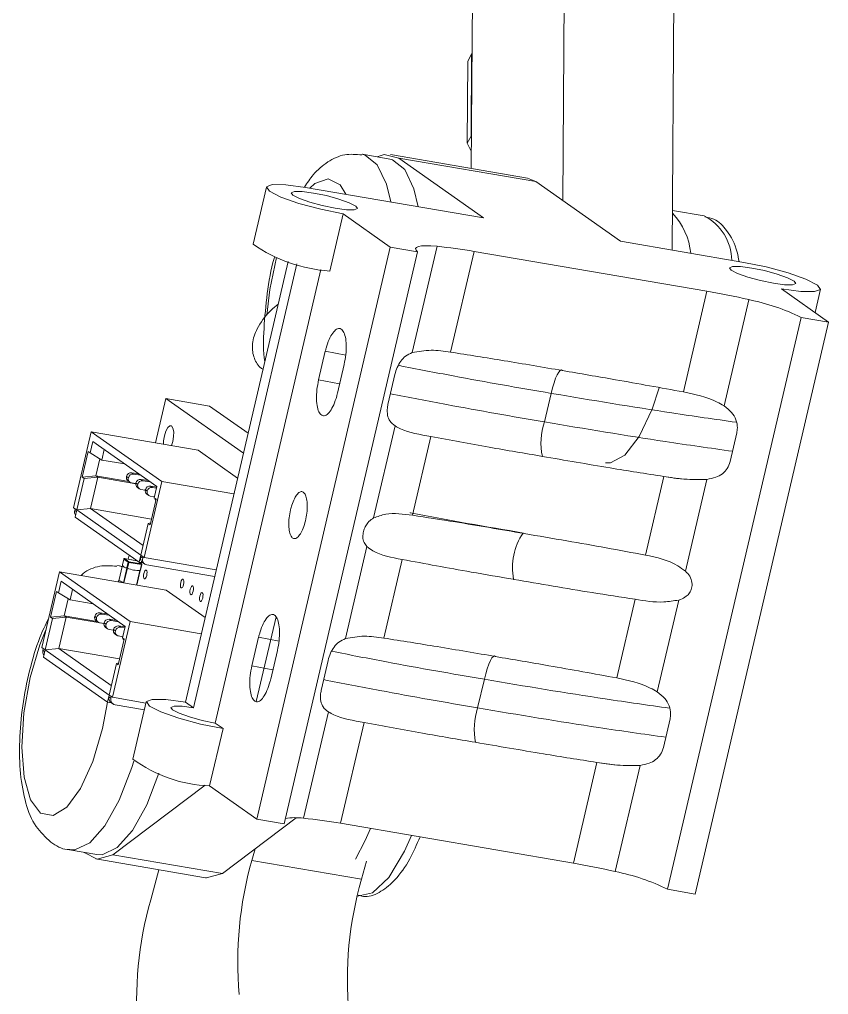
# Model space of a CAD drawing. Header units: millimetres. Extents: x 0 to 1189, y 0 to 841.
# Drawn here: x 284.43 to 289.87, y 554.04 to 560.6 of the extents above; entities that cross this region are included whole.
import ezdxf

# ---------------------------------------------------------------- set-up
doc = ezdxf.new("R2010")
doc.units = ezdxf.units.MM
doc.layers.get('0').update_dxf_attribs({"lineweight": 18})

msp = doc.modelspace()

# ---------------------------------------------------------------- linework, layer by layer
at = {"color": 7, "linetype": 'Continuous', "lineweight": 15}
for p, q in [((287.4692, 559.5941), (287.482, 561.4591)), ((288.0977, 561.2408), (288.085, 559.3775)), ((288.835, 561.1262), (288.8208, 559.0446)), ((287.446, 560.3152), (287.4423, 559.7633)), ((287.4674, 559.8116), (287.4711, 560.3635)), ((287.4745, 560.3666), (287.4711, 560.3635)), ((287.4707, 559.8147), (287.4674, 559.8116)), ((286.9205, 559.6576), (286.7362, 559.6891)), ((287.8471, 559.5295), (286.9255, 559.6872)), ((287.5516, 559.2618), (286.9814, 559.6634)), ((287.9029, 559.5057), (286.9814, 559.6634)), ((287.8471, 559.5295), (287.9029, 559.5057)), ((286.0908, 559.4685), (286.001, 559.0837)), ((287.5516, 559.2618), (286.3536, 559.4668)), ((287.9029, 559.5057), (288.4731, 559.1041)), ((286.607, 559.2883), (286.5172, 558.9035)), ((286.607, 559.2883), (286.9238, 559.0652)), ((289.0366, 559.2752), (288.8226, 559.3118)), ((286.9238, 559.0652), (286.0257, 555.2174)), ((286.9238, 559.0652), (287.1081, 559.0337)), ((287.2389, 559.0702), (287.0719, 558.3549)), ((289.3025, 558.9622), (288.4731, 559.1041)), ((287.1081, 559.0337), (286.21, 555.1858)), ((287.4882, 559.0362), (287.33, 558.3584)), ((287.4882, 559.0362), (289.0549, 558.7681)), ((285.5453, 556.0038), (286.2374, 558.9688)), ((286.2962, 558.9522), (285.5991, 555.9658)), ((285.7449, 555.8632), (286.4571, 558.9147)), ((289.0549, 558.7681), (288.8967, 558.0904)), ((289.8727, 558.5606), (289.5559, 558.7837)), ((289.782, 558.6245), (289.8188, 558.7821)), ((289.3365, 558.7113), (289.1696, 557.9964)), ((289.6884, 558.5921), (288.7903, 554.7443)), ((289.8727, 558.5606), (288.9746, 554.7128)), ((289.6884, 558.5921), (289.8727, 558.5606)), ((286.4872, 558.3646), (286.4423, 558.1722)), ((286.5689, 558.083), (286.6138, 558.2754)), ((286.9102, 558.0158), (286.9551, 558.2082)), ((287.9612, 557.8886), (288.0061, 558.081)), ((285.4137, 558.0455), (285.3443, 557.7478)), ((285.936, 557.6776), (285.4137, 558.0455)), ((285.4137, 558.0455), (285.7086, 557.995)), ((285.9675, 557.8127), (285.7086, 557.995)), ((284.9118, 557.8218), (284.7928, 557.3119)), ((284.9118, 557.8218), (285.387, 557.4871)), ((285.6306, 557.6988), (284.9118, 557.8218)), ((286.9568, 557.8617), (286.8123, 557.2427)), ((289.2556, 557.8144), (289.2107, 557.622)), ((284.9228, 557.758), (284.9048, 557.6811)), ((284.9228, 557.758), (285.3536, 557.4546)), ((287.1974, 557.79), (287.0738, 557.2606)), ((284.8922, 557.69), (284.8517, 557.5169)), ((284.8922, 557.69), (284.9048, 557.6811)), ((284.9048, 557.6811), (284.9836, 557.6325)), ((284.9836, 557.6325), (285.0001, 557.7036)), ((285.6306, 557.6988), (285.8971, 557.5111)), ((284.9439, 557.526), (284.9707, 557.6405)), ((285.1387, 557.606), (284.9836, 557.6325)), ((284.8644, 557.5079), (284.815, 557.2963)), ((284.8517, 557.5169), (284.9439, 557.526)), ((284.8517, 557.5169), (284.8644, 557.5079)), ((284.8644, 557.5079), (284.9566, 557.5171)), ((284.9072, 557.3055), (284.9566, 557.5171)), ((284.9566, 557.5171), (284.9439, 557.526)), ((284.9439, 557.526), (285.166, 557.488)), ((284.9566, 557.5171), (285.212, 557.4734)), ((285.1493, 557.5217), (285.1495, 557.5226)), ((285.1493, 557.5217), (285.162, 557.5128)), ((285.1622, 557.5137), (285.1495, 557.5226)), ((285.1597, 557.4925), (285.1723, 557.4836)), ((285.162, 557.5128), (285.1622, 557.5137)), ((285.1834, 557.5468), (285.1961, 557.5379)), ((285.2337, 557.5391), (285.1834, 557.5468)), ((285.1961, 557.5379), (285.2463, 557.5302)), ((285.2468, 557.5022), (285.2595, 557.4933)), ((285.297, 557.4945), (285.2468, 557.5022)), ((285.2595, 557.4933), (285.3097, 557.4855)), ((285.268, 556.9772), (285.387, 557.4871)), ((285.387, 557.4871), (285.8721, 557.4041)), ((288.764, 557.5219), (288.6405, 556.9927)), ((288.7948, 557.5177), (288.8261, 557.5131)), ((288.8261, 557.5131), (288.8954, 557.5029)), ((289.0543, 557.5023), (288.9101, 556.8846)), ((285.2121, 557.4737), (285.1824, 557.4793)), ((285.2126, 557.4771), (285.2129, 557.478)), ((285.2126, 557.4771), (285.2253, 557.4682)), ((285.2255, 557.4691), (285.2129, 557.478)), ((285.223, 557.4479), (285.2357, 557.4389)), ((285.2253, 557.4682), (285.2255, 557.4691)), ((285.2754, 557.4291), (285.2458, 557.4347)), ((285.276, 557.4325), (285.2762, 557.4334)), ((285.276, 557.4325), (285.2887, 557.4236)), ((285.2889, 557.4245), (285.2762, 557.4334)), ((285.2887, 557.4236), (285.2889, 557.4245)), ((285.3102, 557.4576), (285.3228, 557.4487)), ((285.3528, 557.451), (285.3102, 557.4576)), ((285.3228, 557.4487), (285.3512, 557.4443)), ((285.3356, 557.3776), (285.3536, 557.4546)), ((285.2864, 557.4032), (285.299, 557.3943)), ((285.3079, 557.1956), (285.3483, 557.3687)), ((285.3373, 557.3848), (285.3091, 557.39)), ((285.3356, 557.3776), (285.3483, 557.3687)), ((284.815, 557.2963), (284.7928, 557.3119)), ((284.8034, 557.3045), (284.8009, 557.2938)), ((284.8038, 557.2482), (284.815, 557.2963)), ((284.815, 557.2963), (284.9072, 557.3055)), ((284.815, 557.2963), (285.2458, 556.9929)), ((284.9072, 557.3055), (285.2607, 557.0565)), ((284.9072, 557.3055), (285.3172, 557.2353)), ((284.8038, 557.2482), (285.2346, 556.9448)), ((285.2458, 556.9929), (285.2952, 557.2045)), ((285.3111, 557.2094), (285.2952, 557.2045)), ((285.2952, 557.2045), (285.3079, 557.1956)), ((286.7674, 557.05), (286.6229, 556.4309)), ((285.1306, 556.9662), (285.1216, 556.9274)), ((285.1217, 556.9268), (285.1309, 556.9659)), ((285.16, 556.9454), (285.1309, 556.9659)), ((285.22, 556.9547), (285.1352, 556.9692)), ((285.1354, 556.9691), (285.1352, 556.9692)), ((285.1646, 556.9486), (285.1354, 556.9691)), ((285.1354, 556.9691), (285.2202, 556.9546)), ((285.1678, 556.9918), (285.1615, 556.9647)), ((285.2458, 556.9929), (285.2346, 556.9448)), ((285.2475, 556.9917), (285.245, 556.981)), ((285.2583, 556.9716), (285.245, 556.981)), ((285.268, 556.9772), (285.2458, 556.9929)), ((285.2608, 556.9823), (285.2583, 556.9716)), ((285.268, 556.9772), (285.7531, 556.8942)), ((287.0045, 556.9639), (286.881, 556.4345)), ((285.1212, 556.917), (285.0921, 556.922)), ((285.123, 556.9247), (285.0986, 556.8203)), ((285.1463, 556.9067), (285.1481, 556.9064)), ((285.16, 556.9454), (285.1509, 556.9063)), ((285.1558, 556.9048), (285.1649, 556.9439)), ((285.2494, 556.9341), (285.1646, 556.9486)), ((285.2497, 556.9294), (285.1649, 556.9439)), ((285.22, 556.9547), (285.2202, 556.9546)), ((285.2494, 556.9341), (285.2202, 556.9546)), ((285.2346, 556.9448), (285.2614, 556.9402)), ((285.2508, 556.9335), (285.2349, 556.9447)), ((285.2406, 556.8903), (285.2497, 556.9294)), ((285.2433, 556.8906), (285.2524, 556.9294)), ((285.2588, 556.942), (285.2721, 556.9326)), ((285.2862, 556.9268), (285.7425, 556.8488)), ((284.698, 556.8805), (284.579, 556.3706)), ((284.698, 556.8805), (285.1732, 556.5458)), ((285.4168, 556.7575), (284.698, 556.8805)), ((285.2181, 556.7915), (285.2412, 556.8903)), ((285.2413, 556.8906), (285.243, 556.8905)), ((284.709, 556.8168), (284.691, 556.7398)), ((284.709, 556.8168), (285.1398, 556.5133)), ((285.0966, 556.8203), (285.0948, 556.8126)), ((285.1033, 556.8196), (285.1015, 556.82)), ((284.6784, 556.7487), (284.6379, 556.5756)), ((284.6784, 556.7487), (284.691, 556.7398)), ((284.691, 556.7398), (284.7698, 556.6913)), ((284.7301, 556.5848), (284.7569, 556.6992)), ((284.7698, 556.6913), (284.7863, 556.7623)), ((285.4168, 556.7575), (285.6782, 556.5734)), ((284.9249, 556.6647), (284.7698, 556.6913)), ((288.5711, 556.6957), (288.4476, 556.1665)), ((288.8647, 556.6903), (288.7205, 556.0725)), ((284.6506, 556.5667), (284.6012, 556.355)), ((284.6379, 556.5756), (284.7301, 556.5848)), ((284.6379, 556.5756), (284.6506, 556.5667)), ((284.6506, 556.5667), (284.7428, 556.5758)), ((284.6934, 556.3642), (284.7428, 556.5758)), ((284.7428, 556.5758), (284.7301, 556.5848)), ((284.7301, 556.5848), (284.9521, 556.5468)), ((284.7428, 556.5758), (284.9982, 556.5321)), ((284.9355, 556.5804), (284.9357, 556.5814)), ((284.9355, 556.5804), (284.9482, 556.5715)), ((284.9484, 556.5724), (284.9357, 556.5814)), ((284.9482, 556.5715), (284.9484, 556.5724)), ((284.9696, 556.6055), (284.9823, 556.5966)), ((285.0199, 556.5978), (284.9696, 556.6055)), ((284.9823, 556.5966), (285.0325, 556.5889)), ((286.0225, 556.0079), (286.1554, 556.5774)), ((284.9459, 556.5512), (284.9585, 556.5423)), ((284.9982, 556.5324), (284.9686, 556.538)), ((284.9988, 556.5358), (284.999, 556.5367)), ((284.9988, 556.5358), (285.0115, 556.5269)), ((285.0117, 556.5278), (284.999, 556.5367)), ((285.0092, 556.5066), (285.0219, 556.4976)), ((285.0115, 556.5269), (285.0117, 556.5278)), ((285.033, 556.5609), (285.0457, 556.552)), ((285.0832, 556.5532), (285.033, 556.5609)), ((285.0457, 556.552), (285.0959, 556.5443)), ((285.0542, 556.036), (285.1732, 556.5458)), ((285.0964, 556.5163), (285.109, 556.5074)), ((285.139, 556.5097), (285.0964, 556.5163)), ((285.109, 556.5074), (285.1374, 556.503)), ((285.1218, 556.4364), (285.1398, 556.5133)), ((285.1732, 556.5458), (285.6527, 556.4638)), ((285.0616, 556.4878), (285.032, 556.4934)), ((285.0622, 556.4912), (285.0624, 556.4921)), ((285.0622, 556.4912), (285.0749, 556.4823)), ((285.0751, 556.4832), (285.0624, 556.4921)), ((285.0726, 556.4619), (285.0852, 556.453)), ((285.0749, 556.4823), (285.0751, 556.4832)), ((285.1235, 556.4435), (285.0953, 556.4488)), ((285.1218, 556.4364), (285.1345, 556.4274)), ((286.0382, 556.4407), (285.9933, 556.2483)), ((284.6012, 556.355), (284.579, 556.3706)), ((285.0941, 556.2543), (285.1345, 556.4274)), ((284.5896, 556.3632), (284.5871, 556.3525)), ((284.59, 556.3069), (284.6012, 556.355)), ((284.59, 556.3069), (285.0208, 556.0035)), ((284.6012, 556.355), (284.6934, 556.3642)), ((284.6012, 556.355), (285.032, 556.0516)), ((284.6934, 556.3642), (285.0469, 556.1152)), ((284.6934, 556.3642), (285.1034, 556.294)), ((286.1199, 556.1591), (286.1648, 556.3515)), ((285.032, 556.0516), (285.0814, 556.2632)), ((285.0973, 556.2681), (285.0814, 556.2632)), ((285.0814, 556.2632), (285.0941, 556.2543)), ((286.4612, 556.0919), (286.5061, 556.2842)), ((287.5121, 555.9647), (287.5571, 556.1571)), ((285.032, 556.0516), (285.0208, 556.0035)), ((285.0337, 556.0504), (285.0312, 556.0397)), ((285.0542, 556.036), (285.032, 556.0516)), ((285.0208, 556.0035), (285.0476, 555.9989)), ((285.0445, 556.0304), (285.0312, 556.0397)), ((285.047, 556.0411), (285.0445, 556.0304)), ((285.045, 556.0007), (285.0583, 555.9913)), ((285.0542, 556.036), (285.2805, 555.9972)), ((285.0724, 555.9856), (285.2699, 555.9518)), ((285.2825, 556.0054), (285.1927, 555.6207)), ((285.5991, 555.9658), (285.5453, 556.0038)), ((286.5078, 555.9378), (286.3408, 555.2224)), ((285.7987, 555.8253), (285.7449, 555.8632)), ((286.7483, 555.8661), (286.5901, 555.1884)), ((288.8066, 555.8905), (288.7617, 555.6981)), ((285.7987, 555.8253), (285.7089, 555.4405)), ((288.3149, 555.598), (288.1567, 554.9203)), ((288.3457, 555.5938), (288.3771, 555.5892)), ((288.3771, 555.5892), (288.4463, 555.579)), ((288.6052, 555.5784), (288.4383, 554.8635)), ((285.6778, 555.4461), (285.0574, 554.9765)), ((285.7089, 555.4405), (286.0257, 555.2174)), ((286.2907, 555.2258), (285.7946, 554.8503)), ((286.0257, 555.2174), (286.21, 555.1858)), ((286.5901, 555.1884), (288.1567, 554.9203)), ((284.7649, 555.0098), (284.9492, 554.9783)), ((286.0142, 555.0165), (285.9928, 554.9386)), ((284.9441, 554.9487), (285.6814, 554.8226)), ((285.7946, 554.8503), (285.0574, 554.9765)), ((285.9928, 554.9386), (286.7301, 554.8125)), ((286.7635, 554.9343), (286.7301, 554.8125)), ((285.3125, 554.6742), (285.3678, 554.8762)), ((288.7903, 554.7443), (288.9746, 554.7128)), ((286.7016, 554.6987), (286.7035, 554.6984))]:
    msp.add_line(p, q, dxfattribs=at)
at = {"color": 8, "linetype": 'Continuous', "lineweight": 15}
for p, q in [((286.4872, 558.3646), (286.6245, 558.3381)), ((286.4423, 558.1722), (286.5834, 558.1449)), ((284.8009, 557.2938), (284.8125, 557.2856)), ((285.1231, 556.9246), (285.0988, 556.8203)), ((285.1295, 556.8066), (285.1527, 556.906)), ((285.1321, 556.8062), (285.1552, 556.9052)), ((285.2202, 556.9546), (285.2208, 556.9545)), ((285.2169, 556.7917), (285.2399, 556.8902)), ((285.095, 556.8125), (285.0969, 556.8203)), ((286.0382, 556.4407), (286.1755, 556.4142)), ((284.5871, 556.3525), (284.5987, 556.3443)), ((285.9933, 556.2483), (286.1343, 556.221))]:
    msp.add_line(p, q, dxfattribs=at)
at = {"color": 7, "linetype": 'Continuous', "lineweight": 15}
for points in [[(287.4711, 560.3635), (287.446, 560.3156), (287.446, 560.3152)], [(287.4674, 559.8116), (287.4423, 559.7638), (287.4659, 559.7155), (287.47, 559.7117)], [(286.9814, 559.6634), (286.8831, 559.6873), (286.8354, 559.6721)], [(286.9205, 559.6576), (286.9389, 559.6529), (287.0211, 559.5878), (287.0837, 559.457), (287.1123, 559.337)], [(286.3536, 559.4668), (286.2222, 559.4841), (286.1301, 559.4853), (286.0913, 559.47), (286.1117, 559.4406), (286.1882, 559.4017), (286.3093, 559.3591), (286.4563, 559.3192), (286.607, 559.2883)], [(286.2683, 559.4138), (286.3124, 559.3914), (286.3819, 559.3669), (286.4665, 559.344), (286.5532, 559.3262), (286.6287, 559.3163), (286.6817, 559.3156), (286.704, 559.3244), (286.6923, 559.3413), (286.6482, 559.3637), (286.5787, 559.3882), (286.4941, 559.4111), (286.4074, 559.4289), (286.3319, 559.4388), (286.2789, 559.4395), (286.2566, 559.4307), (286.2683, 559.4138)], [(287.1081, 559.0337), (287.0974, 559.0451), (287.0947, 559.0549), (287.1001, 559.0629), (287.1135, 559.0688), (287.1345, 559.0725), (287.1629, 559.074), (287.1979, 559.0733), (287.2389, 559.0702)], [(289.6412, 558.8367), (289.5972, 558.8591), (289.5276, 558.8836), (289.443, 558.9065), (289.3564, 558.9243), (289.2808, 558.9343), (289.2278, 558.9349), (289.2055, 558.9261), (289.2173, 558.9092), (289.2613, 558.8869), (289.3309, 558.8623), (289.4154, 558.8394), (289.5021, 558.8217), (289.5777, 558.8117), (289.6306, 558.811), (289.6529, 558.8198), (289.6412, 558.8367)], [(289.5559, 558.7837), (289.6874, 558.7664), (289.7795, 558.7653), (289.8183, 558.7806), (289.7979, 558.8099), (289.7213, 558.8489), (289.6003, 558.8915), (289.4532, 558.9313), (289.3025, 558.9622)], [(288.0061, 558.081), (288.0156, 558.1182), (288.0258, 558.1523), (288.0365, 558.1822), (288.0472, 558.2066), (288.0575, 558.2246), (288.067, 558.2354), (288.0753, 558.2387), (288.0821, 558.2343)], [(288.7338, 558.1181), (288.6863, 557.9756), (288.599, 557.7909), (288.5028, 557.6661), (288.407, 557.6132), (288.3729, 557.6133)], [(285.3983, 557.7385), (285.3991, 557.7616), (285.4046, 557.7959), (285.4144, 557.8271), (285.4269, 557.8505), (285.4404, 557.8626), (285.4527, 557.8615), (285.462, 557.8474), (285.4668, 557.8225), (285.4664, 557.7904), (285.4609, 557.7562), (285.4528, 557.7292)], [(285.1527, 556.906), (285.1486, 556.9063), (285.1481, 556.9064)], [(285.2689, 556.8331), (285.2657, 556.8379), (285.264, 556.8465), (285.2642, 556.8575), (285.266, 556.8692), (285.2694, 556.8799), (285.2737, 556.8879), (285.2783, 556.8921), (285.2825, 556.8917), (285.2857, 556.8869), (285.2874, 556.8783), (285.2872, 556.8673), (285.2854, 556.8556), (285.282, 556.8449), (285.2777, 556.8369), (285.2731, 556.8327), (285.2689, 556.8331)], [(285.517, 556.7721), (285.5138, 556.777), (285.5121, 556.7855), (285.5123, 556.7965), (285.5142, 556.8083), (285.5175, 556.819), (285.5218, 556.827), (285.5264, 556.8312), (285.5307, 556.8308), (285.5338, 556.8259), (285.5355, 556.8174), (285.5353, 556.8064), (285.5335, 556.7947), (285.5301, 556.784), (285.5258, 556.7759), (285.5212, 556.7718), (285.517, 556.7721)], [(285.5813, 556.7268), (285.5782, 556.7316), (285.5765, 556.7402), (285.5766, 556.7512), (285.5785, 556.7629), (285.5819, 556.7736), (285.5862, 556.7817), (285.5908, 556.7858), (285.595, 556.7854), (285.5982, 556.7806), (285.5998, 556.7721), (285.5997, 556.7611), (285.5978, 556.7493), (285.5945, 556.7386), (285.5902, 556.7306), (285.5856, 556.7264), (285.5813, 556.7268)], [(285.6457, 556.6815), (285.6425, 556.6863), (285.6409, 556.6949), (285.641, 556.7058), (285.6429, 556.7176), (285.6462, 556.7283), (285.6506, 556.7363), (285.6552, 556.7405), (285.6594, 556.7401), (285.6626, 556.7353), (285.6642, 556.7267), (285.6641, 556.7157), (285.6622, 556.704), (285.6588, 556.6933), (285.6545, 556.6852), (285.6499, 556.6811), (285.6457, 556.6815)], [(287.5571, 556.1571), (287.5665, 556.1942), (287.5768, 556.2284), (287.5875, 556.2583), (287.5982, 556.2827), (287.6085, 556.3007), (287.6179, 556.3115), (287.6262, 556.3148), (287.633, 556.3104)], [(285.7987, 555.8253), (285.648, 555.8562), (285.5009, 555.896), (285.3799, 555.9386), (285.3034, 555.9776), (285.2829, 556.0069), (285.3217, 556.0222), (285.4139, 556.0211), (285.5453, 556.0038)], [(285.7449, 555.8632), (285.6582, 555.881), (285.5736, 555.9039), (285.5041, 555.9284), (285.46, 555.9508), (285.4483, 555.9677), (285.4706, 555.9765), (285.5236, 555.9758), (285.5991, 555.9658)], [(285.367, 555.5254), (285.2854, 555.3129), (285.1887, 555.1393), (285.0863, 555.0247), (284.986, 554.9775), (284.9492, 554.9783)], [(286.7907, 555.154), (286.7563, 555.0734), (286.6897, 554.9469)], [(285.0574, 554.9765), (284.9513, 554.9477), (284.8642, 554.9928)], [(285.7946, 554.8503), (285.6886, 554.8215), (285.6814, 554.8226)]]:
    msp.add_lwpolyline(points, dxfattribs=at)
at = {"color": 8, "linetype": 'Continuous', "lineweight": 15}
for points in [[(286.7351, 559.6893), (286.7546, 559.6845), (286.8368, 559.6194), (286.8994, 559.4885), (286.928, 559.3685)], [(286.6261, 559.4202), (286.5861, 559.4828), (286.5071, 559.5248), (286.4165, 559.4923), (286.3819, 559.462)], [(286.1587, 558.9941), (286.1139, 558.7798), (286.0942, 558.608)], [(285.1309, 556.9659), (285.1307, 556.9661), (285.1306, 556.9662)], [(285.0885, 556.9226), (285.1024, 556.9198), (285.1204, 556.9136)], [(284.607, 556.4905), (284.5656, 556.3897), (284.5002, 556.1692), (284.4588, 555.9319), (284.4452, 555.7011), (284.4609, 555.4992), (284.5044, 555.3461), (284.5713, 555.2567)], [(284.5713, 555.2567), (284.6551, 555.2399), (284.7477, 555.2972), (284.8399, 555.4231), (284.9227, 555.6052), (284.9881, 555.8256), (285.0217, 556.0033)], [(285.198, 555.6064), (285.185, 555.5642), (285.1011, 555.3445), (285.0044, 555.1708), (284.902, 555.0562), (284.8017, 555.009), (284.7663, 555.0096)], [(286.7035, 554.6984), (286.8036, 554.7203), (286.9145, 554.8239), (287.0209, 555.0009), (287.0672, 555.1067)]]:
    msp.add_lwpolyline(points, dxfattribs=at)
at = {"color": 7, "linetype": 'Continuous', "lineweight": 15}
for centre, radius, start, end in [((288.4925, 558.9796), 0.4551, 5.50917, 43.50903), ((286.5883, 559.9369), 1.0358, 235.45729, 266.0662), ((286.9044, 555.692), 3.3947, 80.09751, 84.34569), ((288.1969, 553.7875), 5.054, 76.9693, 80.22642), ((289.0662, 557.334), 1.4036, 63.68561, 78.89869), ((288.3812, 557.7473), 0.4431, 161.40433, 191.74176), ((285.1761, 557.5148), 0.0277, 165.40888, 233.63232), ((285.1798, 557.516), 0.031, 83.23666, 167.72918), ((285.1879, 557.5057), 0.0269, 164.63222, 258.22443), ((285.1925, 557.5071), 0.031, 83.27437, 167.69148), ((285.2432, 557.4714), 0.031, 83.24966, 167.71619), ((285.2558, 557.4625), 0.031, 83.24207, 167.72378), ((285.2395, 557.4702), 0.0277, 165.47376, 233.55273), ((285.2513, 557.4611), 0.0269, 164.63882, 258.21784), ((285.3028, 557.4255), 0.0277, 165.46747, 233.57373), ((285.3065, 557.4268), 0.031, 83.27709, 167.68876), ((285.3147, 557.4164), 0.0269, 164.62014, 258.21839), ((285.3192, 557.4179), 0.031, 83.24966, 167.71619), ((285.3653, 557.3802), 0.0267, 190.82572, 225.38769), ((284.8375, 557.2846), 0.0378, 165.85405, 216.34156), ((285.1345, 556.9653), 0.00397, 76.41414, 166.48244), ((285.1349, 556.9651), 0.00412, 82.22194, 167.93194), ((285.2806, 556.9717), 0.0368, 165.31781, 233.72338), ((285.2929, 556.9621), 0.0359, 164.62384, 259.18107), ((285.1535, 556.941), 0.0348, 204.00785, 265.67299), ((285.2273, 557.0674), 0.1777, 246.28074, 274.29854), ((285.164, 556.9445), 0.00412, 82.21188, 167.942), ((285.1672, 556.96), 0.0163, 243.87053, 262.13731), ((285.1597, 556.9459), 0.00557, 339.25639, 29.67344), ((285.2485, 556.9302), 0.00396, 347.01295, 77.38423), ((285.2445, 556.9313), 0.00557, 339.25639, 29.67344), ((285.2484, 556.9298), 0.00439, 57.8859, 77.75822), ((285.0955, 556.7892), 0.0312, 37.713, 87.40665), ((285.0965, 556.7881), 0.0323, 37.9835, 77.78851), ((284.9623, 556.5735), 0.0277, 165.43344, 233.60776), ((284.966, 556.5748), 0.031, 83.22702, 167.71214), ((284.9741, 556.5644), 0.0269, 164.62014, 258.21839), ((284.9787, 556.5658), 0.031, 83.25238, 167.71347), ((285.0256, 556.5289), 0.0277, 165.41557, 233.61526), ((285.0294, 556.5301), 0.031, 83.24966, 167.71619), ((285.0375, 556.5198), 0.0269, 164.63882, 258.21784), ((285.042, 556.5212), 0.031, 83.22286, 167.7163), ((285.0927, 556.4855), 0.031, 83.25778, 167.70806), ((285.1054, 556.4766), 0.031, 83.25238, 167.71347), ((285.089, 556.4842), 0.0277, 165.46313, 233.56337), ((285.1008, 556.4751), 0.0269, 164.62179, 258.23486), ((285.1514, 556.4389), 0.0266, 190.76252, 225.41801), ((284.6237, 556.3433), 0.0378, 165.85985, 216.33576), ((285.0668, 556.0304), 0.0368, 165.31171, 233.71846), ((285.0791, 556.0208), 0.0359, 164.59662, 259.2083), ((287.9321, 555.8234), 0.4431, 161.40339, 191.7427), ((285.7382, 556.3541), 0.914, 233.35825, 268.16503), ((286.2819, 554.8029), 0.4236, 82.00455, 98.6203), ((286.0063, 551.8444), 3.3945, 80.0973, 84.34572), ((288.4023, 554.2562), 2.5042, 164.18777, 185.02795), ((287.2988, 549.9397), 5.054, 76.9693, 80.22642), ((288.1681, 553.4861), 1.4037, 63.6859, 78.8984), ((289.1395, 554.1301), 2.5042, 164.18745, 185.02789), ((287.7219, 553.9918), 2.5042, 164.18768, 185.02804)]:
    msp.add_arc(centre, radius, start, end, dxfattribs=at)
at = {"color": 8, "linetype": 'Continuous', "lineweight": 15}
for centre, radius, start, end in [((288.8784, 558.9703), 0.3435, 0.95451, 62.57564), ((288.152, 556.9106), 0.4058, 145.41724, 191.46987), ((285.2511, 556.9333), 0.00414, 250.9965, 287.96297)]:
    msp.add_arc(centre, radius, start, end, dxfattribs=at)
at = {"color": 7, "linetype": 'Continuous', "lineweight": 15}
for points, knots in [([(286.7334, 559.6846), (286.6942, 559.6883), (286.6116, 559.6962), (286.4982, 559.6388), (286.4106, 559.5662), (286.3653, 559.4971), (286.3461, 559.4678)], [0, 0, 0, 0, 0.1130444, 0.2382882, 0.3740212, 0.4737724, 0.4737724, 0.4737724, 0.4737724]), ([(289.2712, 558.9676), (289.2673, 558.989), (289.2516, 559.0754), (289.1991, 559.1692), (289.1213, 559.2544), (289.0613, 559.264), (289.0397, 559.2675)], [0, 0, 0, 0, 0.0530177, 0.2143585, 0.3375672, 0.4067823, 0.4067823, 0.4067823, 0.4067823]), ([(286.1467, 558.9997), (286.1455, 558.9959), (286.1213, 558.9192), (286.0933, 558.7505), (286.0724, 558.5169), (286.0685, 558.3602), (286.0801, 558.2956), (286.0802, 558.2954)], [0, 0, 0, 0, 0.0123203, 0.2445133, 0.4761778, 0.7102588, 0.7110821, 0.7110821, 0.7110821, 0.7110821]), ([(286.1703, 558.6815), (286.153, 558.6672), (286.09, 558.6148), (286.0297, 558.5285), (285.991, 558.4242), (285.9996, 558.3296), (286.0321, 558.2656), (286.0617, 558.247), (286.068, 558.2431)], [0, 0, 0, 0, 0.0577391, 0.210441, 0.3235543, 0.4141374, 0.4984306, 0.5210115, 0.5210115, 0.5210115, 0.5210115]), ([(286.6138, 558.2754), (286.6182, 558.2976), (286.6269, 558.3418), (286.6294, 558.4072), (286.6235, 558.4623), (286.6093, 558.5014), (286.5885, 558.52), (286.5634, 558.5161), (286.5368, 558.4902), (286.5119, 558.445), (286.4958, 558.3994), (286.4889, 558.3713), (286.4872, 558.3646)], [0, 0, 0, 0, 0.0483193, 0.0966399, 0.1449434, 0.1931964, 0.2414128, 0.2896104, 0.3378273, 0.3860794, 0.4343644, 0.4495036, 0.4495036, 0.4495036, 0.4495036]), ([(286.9551, 558.2082), (286.9598, 558.2245), (286.9692, 558.257), (286.9942, 558.3002), (287.0276, 558.3356), (287.0563, 558.3481), (287.0719, 558.3549)], [0, 0, 0, 0, 0.0463039, 0.0925415, 0.1397387, 0.1960268, 0.1960268, 0.1960268, 0.1960268]), ([(287.0719, 558.3549), (287.1134, 558.3626), (287.1947, 558.3778), (287.2856, 558.3648), (287.33, 558.3584)], [0, 0, 0, 0, 0.1327171, 0.2599031, 0.2599031, 0.2599031, 0.2599031]), ([(287.33, 558.3584), (287.4499, 558.3395), (287.701, 558.3), (287.9513, 558.2568), (288.0821, 558.2343)], [0, 0, 0, 0, 0.3638966, 0.7621972, 0.7621972, 0.7621972, 0.7621972]), ([(288.0821, 558.2343), (288.2015, 558.214), (288.4734, 558.1678), (288.7446, 558.1183), (288.8967, 558.0904)], [0, 0, 0, 0, 0.3631837, 0.8272373, 0.8272373, 0.8272373, 0.8272373]), ([(286.4423, 558.1722), (286.438, 558.1501), (286.4293, 558.1058), (286.4268, 558.0405), (286.4326, 557.9854), (286.4469, 557.9462), (286.4677, 557.9276), (286.4928, 557.9315), (286.5193, 557.9574), (286.5443, 558.0026), (286.5604, 558.0482), (286.5673, 558.0763), (286.5689, 558.083)], [0, 0, 0, 0, 0.0483107, 0.0966219, 0.1449229, 0.1931878, 0.2414152, 0.2896178, 0.3378227, 0.3860585, 0.4343444, 0.4495018, 0.4495018, 0.4495018, 0.4495018]), ([(288.8967, 558.0904), (288.974, 558.0745), (289.0685, 558.055), (289.1541, 558.0054), (289.1696, 557.9964)], [0, 0, 0, 0, 0.2374704, 0.2901768, 0.2901768, 0.2901768, 0.2901768]), ([(286.9568, 557.8617), (286.9438, 557.8717), (286.9199, 557.8902), (286.904, 557.9327), (286.9025, 557.9762), (286.9081, 558.005), (286.9102, 558.0158)], [0, 0, 0, 0, 0.054696, 0.1002284, 0.1459624, 0.1731282, 0.1731282, 0.1731282, 0.1731282]), ([(289.1696, 557.9964), (289.1879, 557.9828), (289.2213, 557.9578), (289.2523, 557.9047), (289.2623, 557.8553), (289.2574, 557.8256), (289.2556, 557.8144)], [0, 0, 0, 0, 0.0678179, 0.1241844, 0.1808062, 0.2149224, 0.2149224, 0.2149224, 0.2149224]), ([(287.1974, 557.79), (287.1242, 557.8032), (287.0346, 557.8193), (286.9689, 557.8551), (286.9568, 557.8617)], [0, 0, 0, 0, 0.2059572, 0.2522436, 0.2522436, 0.2522436, 0.2522436]), ([(287.9473, 557.6572), (287.8279, 557.6774), (287.5775, 557.72), (287.328, 557.766), (287.1974, 557.79)], [0, 0, 0, 0, 0.3631709, 0.761661, 0.761661, 0.761661, 0.761661]), ([(288.764, 557.5219), (288.644, 557.5408), (288.3713, 557.5839), (288.0995, 557.6309), (287.9473, 557.6572)], [0, 0, 0, 0, 0.3642403, 0.8277662, 0.8277662, 0.8277662, 0.8277662]), ([(289.2107, 557.622), (289.2053, 557.6062), (289.1946, 557.5746), (289.1596, 557.5384), (289.1124, 557.5123), (289.0748, 557.5058), (289.0543, 557.5023)], [0, 0, 0, 0, 0.0495672, 0.0990694, 0.149596, 0.2107336, 0.2107336, 0.2107336, 0.2107336]), ([(289.0543, 557.5023), (289.003, 557.5014), (288.9032, 557.4995), (288.8095, 557.5146), (288.764, 557.5219)], [0, 0, 0, 0, 0.149775, 0.2915323, 0.2915323, 0.2915323, 0.2915323]), ([(286.2529, 557.2975), (286.2494, 557.2798), (286.2425, 557.2444), (286.2405, 557.1921), (286.2452, 557.148), (286.2566, 557.1167), (286.2732, 557.1018), (286.2933, 557.1049), (286.3145, 557.1257), (286.3345, 557.1618), (286.351, 557.2092), (286.3622, 557.2626), (286.3668, 557.3159), (286.3642, 557.3631), (286.3548, 557.3988), (286.3396, 557.4191), (286.3203, 557.4217), (286.2992, 557.4063), (286.2786, 557.3746), (286.2628, 557.3358), (286.2557, 557.3082), (286.2529, 557.2975)], [0, 0, 0, 0, 0.0386526, 0.0772994, 0.1159396, 0.1545571, 0.1931407, 0.2317019, 0.270268, 0.3088589, 0.3474917, 0.3861478, 0.4248212, 0.4634709, 0.5020852, 0.5406679, 0.5792291, 0.6177991, 0.6563901, 0.6950147, 0.7192101, 0.7192101, 0.7192101, 0.7192101]), ([(286.7674, 557.05), (286.76, 557.0587), (286.7454, 557.0763), (286.7379, 557.1127), (286.7422, 557.1506), (286.7547, 557.184), (286.7746, 557.2147), (286.7953, 557.2329), (286.8095, 557.2411), (286.8123, 557.2427)], [0, 0, 0, 0, 0.0402061, 0.0807432, 0.1154787, 0.1455137, 0.1755435, 0.216319, 0.2263939, 0.2263939, 0.2263939, 0.2263939]), ([(286.8123, 557.2427), (286.839, 557.2525), (286.9198, 557.2822), (287.012, 557.2693), (287.0738, 557.2606)], [0, 0, 0, 0, 0.0878383, 0.2659105, 0.2659105, 0.2659105, 0.2659105]), ([(287.8205, 557.1413), (287.5691, 557.1841), (287.3173, 557.227), (287.0577, 557.2784), (287.0573, 557.2785)], [0, 0, 0, 0, 0.7743793, 0.7754593, 0.7754593, 0.7754593, 0.7754593]), ([(287.0738, 557.2606), (287.1699, 557.246), (287.4206, 557.2078), (287.6708, 557.1644), (287.8254, 557.1378), (287.8261, 557.1377)], [0, 0, 0, 0, 0.2913756, 0.7601764, 0.7622822, 0.7622822, 0.7622822, 0.7622822]), ([(287.8261, 557.1377), (287.9216, 557.1213), (288.1052, 557.0898), (288.3771, 557.0429), (288.5527, 557.0094), (288.6405, 556.9927)], [0, 0, 0, 0, 0.2905268, 0.5588448, 0.8271874, 0.8271874, 0.8271874, 0.8271874]), ([(287.0045, 556.9639), (286.9326, 556.9766), (286.8411, 556.9927), (286.7804, 557.0399), (286.7674, 557.05)], [0, 0, 0, 0, 0.2007249, 0.2553798, 0.2553798, 0.2553798, 0.2553798]), ([(287.7543, 556.8299), (287.6587, 556.8461), (287.4083, 556.8887), (287.1589, 556.9351), (287.0045, 556.9639)], [0, 0, 0, 0, 0.2905127, 0.7616007, 0.7616007, 0.7616007, 0.7616007]), ([(288.6405, 556.9927), (288.7166, 556.9772), (288.8131, 556.9575), (288.8932, 556.8973), (288.9101, 556.8846)], [0, 0, 0, 0, 0.2315603, 0.2935826, 0.2935826, 0.2935826, 0.2935826]), ([(285.0834, 556.9183), (285.0452, 556.9209), (284.964, 556.9265), (284.8827, 556.8914), (284.8481, 556.86), (284.8433, 556.8556)], [0, 0, 0, 0, 0.1111847, 0.2365098, 0.2565453, 0.2565453, 0.2565453, 0.2565453]), ([(285.1217, 556.9268), (285.1216, 556.927), (285.1215, 556.9272), (285.1216, 556.9274), (285.1216, 556.9274)], [0, 0, 0, 0, 0.0006099438, 0.0006502284, 0.0006502284, 0.0006502284, 0.0006502284]), ([(285.153, 556.9062), (285.1526, 556.9062), (285.1518, 556.9063), (285.1511, 556.9063), (285.1509, 556.9063), (285.1509, 556.9063)], [0, 0, 0, 0, 0.000921722, 0.001846391, 0.002100601, 0.002100601, 0.002100601, 0.002100601]), ([(285.153, 556.9061), (285.1534, 556.9059), (285.1542, 556.9055), (285.1552, 556.9051), (285.1557, 556.9048), (285.1558, 556.9048)], [0, 0, 0, 0, 0.001363894, 0.002727765, 0.003103379, 0.003103379, 0.003103379, 0.003103379]), ([(285.243, 556.8908), (285.2427, 556.8907), (285.2422, 556.8905), (285.2413, 556.8903), (285.2407, 556.8903), (285.2406, 556.8903)], [0, 0, 0, 0, 0.001069911, 0.002138913, 0.002428049, 0.002428049, 0.002428049, 0.002428049]), ([(285.243, 556.8905), (285.2432, 556.8905), (285.2434, 556.8906), (285.2433, 556.8907), (285.243, 556.8907), (285.243, 556.8908)], [0, 0, 0, 0, 0.0002881541, 0.0005764538, 0.0006453118, 0.0006453118, 0.0006453118, 0.0006453118]), ([(288.5711, 556.6957), (288.4749, 556.7104), (288.2026, 556.752), (287.931, 556.7997), (287.7549, 556.8298), (287.7543, 556.8299)], [0, 0, 0, 0, 0.2917349, 0.8257926, 0.8278469, 0.8278469, 0.8278469, 0.8278469]), ([(288.9101, 556.8846), (288.9205, 556.8737), (288.9414, 556.8519), (288.9565, 556.8102), (288.9545, 556.7705), (288.9399, 556.7384), (288.9144, 556.7116), (288.8872, 556.6972), (288.8688, 556.6915), (288.8647, 556.6903)], [0, 0, 0, 0, 0.044655, 0.0896878, 0.1281239, 0.1612934, 0.1943922, 0.2392205, 0.2520441, 0.2520441, 0.2520441, 0.2520441]), ([(285.0966, 556.8203), (285.0966, 556.8203), (285.0967, 556.8203), (285.0968, 556.8203), (285.0969, 556.8203)], [0, 0, 0, 0, 0.0002020224, 0.0002697853, 0.0002697853, 0.0002697853, 0.0002697853]), ([(285.0987, 556.8205), (285.0985, 556.8205), (285.0978, 556.8204), (285.0974, 556.8203), (285.0971, 556.8202)], [0, 0, 0, 0, 0.000563895, 0.001630196, 0.001630196, 0.001630196, 0.001630196]), ([(288.8647, 556.6903), (288.8314, 556.685), (288.7316, 556.6692), (288.6353, 556.6851), (288.5711, 556.6957)], [0, 0, 0, 0, 0.0987665, 0.2954626, 0.2954626, 0.2954626, 0.2954626]), ([(286.1648, 556.3515), (286.1691, 556.3737), (286.1778, 556.4179), (286.1804, 556.4833), (286.1745, 556.5384), (286.1602, 556.5775), (286.1394, 556.5961), (286.1143, 556.5922), (286.0878, 556.5663), (286.0628, 556.5211), (286.0467, 556.4754), (286.0398, 556.4474), (286.0382, 556.4407)], [0, 0, 0, 0, 0.0483196, 0.0966417, 0.1449455, 0.1931988, 0.2414115, 0.2896142, 0.3378306, 0.3860801, 0.4343661, 0.4495048, 0.4495048, 0.4495048, 0.4495048]), ([(284.6241, 556.5637), (284.6042, 556.5233), (284.5536, 556.4206), (284.4944, 556.2175), (284.4472, 555.9787), (284.4262, 555.74), (284.4317, 555.5151), (284.4673, 555.3226), (284.527, 555.1673), (284.6046, 555.095), (284.6404, 555.0617)], [0, 0, 0, 0, 0.139596, 0.354261, 0.564491, 0.774338, 0.986461, 1.205594, 1.412044, 1.588743, 1.588743, 1.588743, 1.588743]), ([(286.6229, 556.4309), (286.6644, 556.4387), (286.7457, 556.4539), (286.8365, 556.4409), (286.881, 556.4345)], [0, 0, 0, 0, 0.132717, 0.2599014, 0.2599014, 0.2599014, 0.2599014]), ([(286.5061, 556.2842), (286.5108, 556.3005), (286.5201, 556.3331), (286.5451, 556.3762), (286.5785, 556.4117), (286.6072, 556.4242), (286.6229, 556.4309)], [0, 0, 0, 0, 0.0463044, 0.0925409, 0.1397412, 0.1960268, 0.1960268, 0.1960268, 0.1960268]), ([(286.881, 556.4345), (287.0009, 556.4156), (287.2519, 556.3761), (287.5022, 556.3329), (287.633, 556.3104)], [0, 0, 0, 0, 0.3638966, 0.7621983, 0.7621983, 0.7621983, 0.7621983]), ([(287.633, 556.3104), (287.7524, 556.2901), (288.0244, 556.2439), (288.2955, 556.1943), (288.4476, 556.1665)], [0, 0, 0, 0, 0.3631818, 0.8272373, 0.8272373, 0.8272373, 0.8272373]), ([(285.9933, 556.2483), (285.9889, 556.2261), (285.9802, 556.1819), (285.9777, 556.1166), (285.9836, 556.0614), (285.9978, 556.0223), (286.0186, 556.0037), (286.0437, 556.0076), (286.0703, 556.0335), (286.0952, 556.0786), (286.1113, 556.1243), (286.1182, 556.1524), (286.1199, 556.1591)], [0, 0, 0, 0, 0.048311, 0.0966235, 0.1449245, 0.193186, 0.2414134, 0.289616, 0.337821, 0.3860596, 0.4343431, 0.4495019, 0.4495019, 0.4495019, 0.4495019]), ([(288.4476, 556.1665), (288.5249, 556.1506), (288.6194, 556.1311), (288.705, 556.0815), (288.7205, 556.0725)], [0, 0, 0, 0, 0.2374697, 0.2901744, 0.2901744, 0.2901744, 0.2901744]), ([(286.5078, 555.9378), (286.4947, 555.9478), (286.4709, 555.9663), (286.4549, 556.0088), (286.4534, 556.0523), (286.459, 556.0811), (286.4612, 556.0919)], [0, 0, 0, 0, 0.054693, 0.1002256, 0.1459622, 0.1731282, 0.1731282, 0.1731282, 0.1731282]), ([(288.7205, 556.0725), (288.7388, 556.0589), (288.7722, 556.0339), (288.8033, 555.9808), (288.8132, 555.9314), (288.8084, 555.9017), (288.8066, 555.8905)], [0, 0, 0, 0, 0.067818, 0.1241862, 0.1808084, 0.2149244, 0.2149244, 0.2149244, 0.2149244]), ([(286.7483, 555.8661), (286.6752, 555.8793), (286.5856, 555.8954), (286.5198, 555.9312), (286.5078, 555.9378)], [0, 0, 0, 0, 0.2059572, 0.2522436, 0.2522436, 0.2522436, 0.2522436]), ([(287.4983, 555.7333), (287.3789, 555.7535), (287.1285, 555.7961), (286.8789, 555.8421), (286.7483, 555.8661)], [0, 0, 0, 0, 0.3631709, 0.761661, 0.761661, 0.761661, 0.761661]), ([(288.3149, 555.598), (288.1949, 555.6169), (287.9223, 555.66), (287.6505, 555.707), (287.4983, 555.7333)], [0, 0, 0, 0, 0.3642403, 0.8277662, 0.8277662, 0.8277662, 0.8277662]), ([(288.7617, 555.6981), (288.7563, 555.6823), (288.7455, 555.6507), (288.7106, 555.6145), (288.6633, 555.5884), (288.6258, 555.5819), (288.6052, 555.5784)], [0, 0, 0, 0, 0.0495671, 0.0990678, 0.1495943, 0.2107325, 0.2107325, 0.2107325, 0.2107325]), ([(288.6052, 555.5784), (288.5539, 555.5775), (288.4541, 555.5756), (288.3605, 555.5907), (288.3149, 555.598)], [0, 0, 0, 0, 0.1497742, 0.2915323, 0.2915323, 0.2915323, 0.2915323]), ([(284.6404, 555.0617), (284.6754, 555.0381), (284.7157, 555.0109), (284.7623, 555.0127), (284.7685, 555.013)], [0, 0, 0, 0, 0.1209365, 0.1396587, 0.1396587, 0.1396587, 0.1396587]), ([(286.7083, 554.7049), (286.724, 554.7008), (286.7767, 554.6874), (286.8671, 554.7276), (286.964, 554.8098), (287.0522, 554.9312), (287.1021, 555.0459), (287.1243, 555.097)], [0, 0, 0, 0, 0.0558546, 0.1863658, 0.3235278, 0.4873526, 0.6189137, 0.6189137, 0.6189137, 0.6189137])]:
    msp.add_open_spline(points, degree=3, knots=knots, dxfattribs=at)
at = {"color": 8, "linetype": 'Continuous', "lineweight": 15}
for points, knots in [([(286.9787, 558.2696), (287.1023, 558.2454), (287.4509, 558.1771), (287.7883, 558.1187), (288.0061, 558.081)], [0, 0, 0, 0, 0.370084, 1.044595, 1.044595, 1.044595, 1.044595]), ([(286.925, 558.0789), (287.0515, 558.0541), (287.4031, 557.9852), (287.7434, 557.9263), (287.9612, 557.8886)], [0, 0, 0, 0, 0.379009, 1.053609, 1.053609, 1.053609, 1.053609]), ([(288.0061, 558.081), (288.2804, 558.0352), (288.7068, 557.9639), (289.109, 557.9069), (289.2525, 557.8866)], [0, 0, 0, 0, 0.811473, 1.261499, 1.261499, 1.261499, 1.261499]), ([(287.9612, 557.8886), (288.2354, 557.8428), (288.6685, 557.7704), (289.0771, 557.7126), (289.2269, 557.6914)], [0, 0, 0, 0, 0.811137, 1.281024, 1.281024, 1.281024, 1.281024]), ([(286.5297, 556.3457), (286.6532, 556.3215), (287.0019, 556.2532), (287.3392, 556.1948), (287.5571, 556.1571)], [0, 0, 0, 0, 0.370085, 1.044595, 1.044595, 1.044595, 1.044595]), ([(286.4759, 556.155), (286.6024, 556.1302), (286.9541, 556.0613), (287.2943, 556.0024), (287.5121, 555.9647)], [0, 0, 0, 0, 0.37901, 1.053609, 1.053609, 1.053609, 1.053609]), ([(287.5571, 556.1571), (287.8313, 556.1113), (288.2577, 556.04), (288.6599, 555.983), (288.8034, 555.9627)], [0, 0, 0, 0, 0.811473, 1.261499, 1.261499, 1.261499, 1.261499]), ([(287.5121, 555.9647), (287.7864, 555.9189), (288.2195, 555.8465), (288.628, 555.7887), (288.7778, 555.7675)], [0, 0, 0, 0, 0.811139, 1.281024, 1.281024, 1.281024, 1.281024])]:
    msp.add_open_spline(points, degree=3, knots=knots, dxfattribs=at)

doc.saveas('drawing.dxf')
